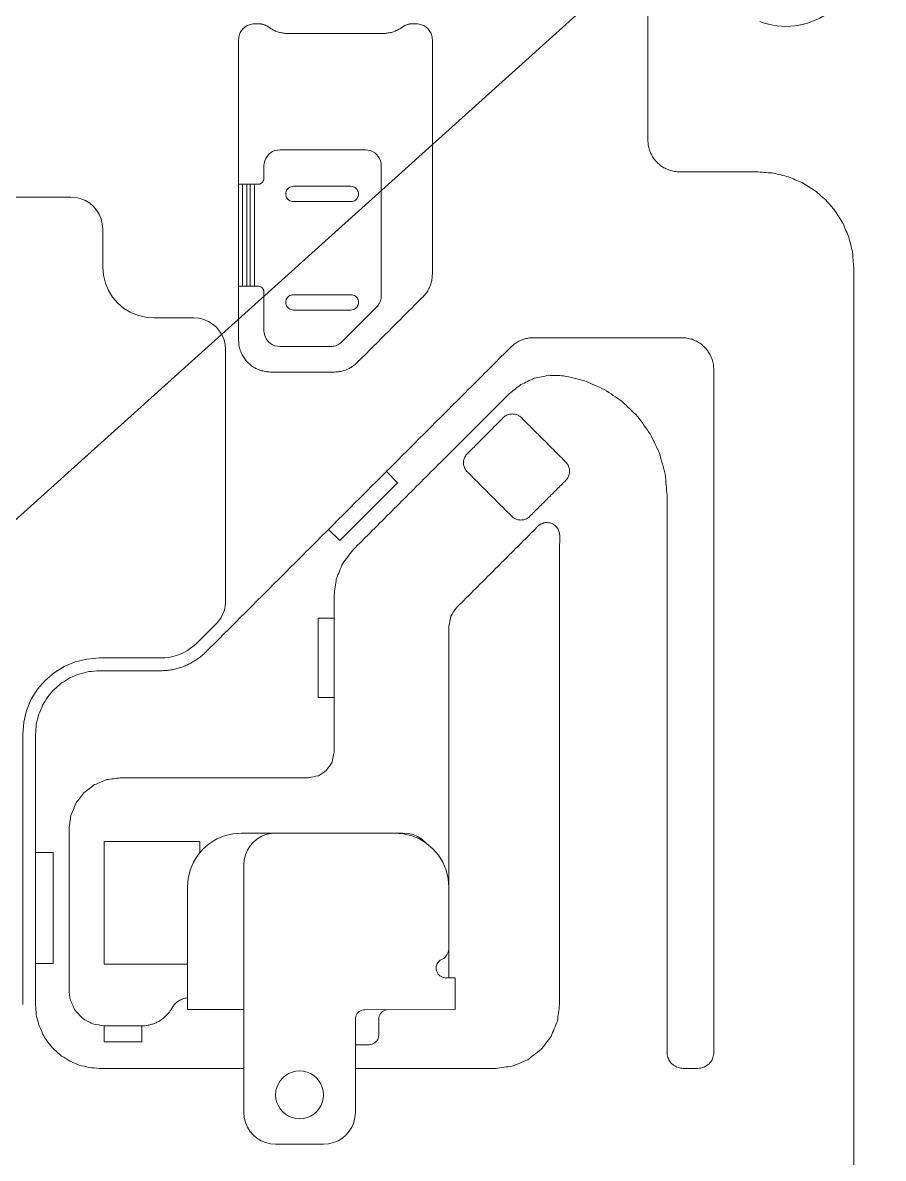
# Model space of a CAD drawing. Header units: millimetres. Extents: x 1863 to 2194, y 977 to 1295.
# Drawn here: x 2166.62 to 2180.12, y 1217.48 to 1235.28 of the extents above; entities that cross this region are included whole.
import ezdxf

# ---------------------------------------------------------------- set-up
doc = ezdxf.new("R2010")
doc.units = ezdxf.units.MM
doc.layers.add('2', color=7, linetype='Continuous', true_color=0xffffff)
doc.layers.add('BMLJ', color=4, linetype='Continuous')

msp = doc.modelspace()

# ---------------------------------------------------------------- linework, layer by layer
at = {"layer": '2', "color": 35, "linetype": 'Continuous', "lineweight": 18}
for p, q in [((2170.452, 1233.188), (2170.477, 1233.217)), ((2170.477, 1233.217), (2170.507, 1233.242)), ((2170.507, 1233.242), (2170.539, 1233.263)), ((2170.539, 1233.263), (2170.575, 1233.278)), ((2170.575, 1233.278), (2170.614, 1233.287)), ((2170.614, 1233.287), (2170.655, 1233.291)), ((2170.655, 1233.291), (2171.994, 1233.291)), ((2171.994, 1233.291), (2172.034, 1233.287)), ((2172.034, 1233.287), (2172.072, 1233.278)), ((2172.072, 1233.278), (2172.108, 1233.263)), ((2172.108, 1233.263), (2172.141, 1233.242)), ((2172.141, 1233.242), (2172.17, 1233.217)), ((2172.17, 1233.217), (2172.195, 1233.188)), ((2170.404, 1233.041), (2170.407, 1233.081)), ((2170.404, 1232.82), (2170.404, 1233.041)), ((2170.407, 1233.081), (2170.417, 1233.12)), ((2170.417, 1233.12), (2170.432, 1233.155)), ((2170.432, 1233.155), (2170.452, 1233.188)), ((2172.195, 1233.188), (2172.215, 1233.155)), ((2172.215, 1233.155), (2172.23, 1233.12)), ((2172.23, 1233.12), (2172.24, 1233.081)), ((2172.24, 1233.081), (2172.243, 1233.041)), ((2172.243, 1233.041), (2172.243, 1231.002)), ((2170.006, 1232.75), (2170.305, 1232.75)), ((2170.066, 1231.155), (2170.066, 1232.75)), ((2170.133, 1232.75), (2170.133, 1231.155)), ((2170.186, 1231.155), (2170.186, 1232.75)), ((2170.253, 1232.75), (2170.253, 1231.155)), ((2170.321, 1232.752), (2170.305, 1232.75)), ((2170.337, 1232.755), (2170.321, 1232.752)), ((2170.351, 1232.762), (2170.337, 1232.755)), ((2170.364, 1232.77), (2170.351, 1232.762)), ((2170.375, 1232.78), (2170.364, 1232.77)), ((2170.385, 1232.791), (2170.375, 1232.78)), ((2170.393, 1232.804), (2170.385, 1232.791)), ((2170.399, 1232.82), (2170.393, 1232.804)), ((2170.769, 1232.67), (2170.759, 1232.654)), ((2170.781, 1232.684), (2170.769, 1232.67)), ((2170.795, 1232.696), (2170.781, 1232.684)), ((2170.811, 1232.705), (2170.795, 1232.696)), ((2170.828, 1232.713), (2170.811, 1232.705)), ((2170.846, 1232.717), (2170.828, 1232.713)), ((2170.866, 1232.719), (2170.846, 1232.717)), ((2171.766, 1232.719), (2170.866, 1232.719)), ((2171.786, 1232.717), (2171.766, 1232.719)), ((2171.804, 1232.713), (2171.786, 1232.717)), ((2171.821, 1232.705), (2171.804, 1232.713)), ((2171.837, 1232.696), (2171.821, 1232.705)), ((2171.851, 1232.684), (2171.837, 1232.696)), ((2171.863, 1232.67), (2171.851, 1232.684)), ((2171.872, 1232.654), (2171.863, 1232.67)), ((2163.137, 1232.55), (2167.376, 1232.55)), ((2167.376, 1232.55), (2167.457, 1232.543)), ((2167.534, 1232.524), (2167.457, 1232.543)), ((2167.606, 1232.494), (2167.534, 1232.524)), ((2167.671, 1232.453), (2167.606, 1232.494)), ((2170.747, 1232.618), (2170.746, 1232.599)), ((2170.746, 1232.599), (2170.747, 1232.579)), ((2170.752, 1232.637), (2170.747, 1232.618)), ((2170.747, 1232.579), (2170.752, 1232.561)), ((2170.759, 1232.654), (2170.752, 1232.637)), ((2170.752, 1232.561), (2170.759, 1232.544)), ((2170.759, 1232.544), (2170.769, 1232.528)), ((2170.769, 1232.528), (2170.781, 1232.514)), ((2170.781, 1232.514), (2170.795, 1232.502)), ((2170.795, 1232.502), (2170.811, 1232.492)), ((2170.811, 1232.492), (2170.828, 1232.485)), ((2170.828, 1232.485), (2170.846, 1232.48)), ((2171.786, 1232.48), (2171.804, 1232.485)), ((2171.804, 1232.485), (2171.821, 1232.492)), ((2171.821, 1232.492), (2171.837, 1232.502)), ((2171.837, 1232.502), (2171.851, 1232.514)), ((2171.851, 1232.514), (2171.863, 1232.528)), ((2171.863, 1232.528), (2171.872, 1232.544)), ((2171.879, 1232.637), (2171.872, 1232.654)), ((2171.872, 1232.544), (2171.879, 1232.561)), ((2171.884, 1232.618), (2171.879, 1232.637)), ((2171.879, 1232.561), (2171.884, 1232.579)), ((2171.885, 1232.599), (2171.884, 1232.618)), ((2171.884, 1232.579), (2171.885, 1232.599)), ((2167.729, 1232.404), (2167.671, 1232.453)), ((2167.729, 1232.404), (2167.779, 1232.345)), ((2167.779, 1232.345), (2167.82, 1232.28)), ((2170.846, 1232.48), (2170.866, 1232.479)), ((2170.866, 1232.479), (2171.766, 1232.479)), ((2171.766, 1232.479), (2171.786, 1232.48)), ((2167.82, 1232.28), (2167.85, 1232.208)), ((2167.869, 1232.131), (2167.85, 1232.208)), ((2167.869, 1232.131), (2167.876, 1232.05)), ((2167.878, 1232.05), (2167.878, 1231.455)), ((2167.876, 1231.455), (2167.886, 1231.325)), ((2167.917, 1231.202), (2167.886, 1231.325)), ((2167.917, 1231.202), (2167.965, 1231.087)), ((2168.03, 1230.983), (2167.965, 1231.087)), ((2170.305, 1231.155), (2170.006, 1231.155)), ((2170.305, 1231.155), (2170.321, 1231.154)), ((2170.321, 1231.154), (2170.337, 1231.15)), ((2170.337, 1231.15), (2170.351, 1231.144)), ((2170.351, 1231.144), (2170.364, 1231.136)), ((2170.364, 1231.136), (2170.375, 1231.126)), ((2170.375, 1231.126), (2170.385, 1231.114)), ((2170.385, 1231.114), (2170.393, 1231.101)), ((2170.393, 1231.101), (2170.4, 1231.085)), ((2170.404, 1230.456), (2170.404, 1231.086)), ((2168.03, 1230.983), (2168.11, 1230.889)), ((2168.11, 1230.889), (2168.203, 1230.81)), ((2170.746, 1230.898), (2170.747, 1230.918)), ((2170.747, 1230.879), (2170.746, 1230.898)), ((2170.747, 1230.918), (2170.752, 1230.937)), ((2170.752, 1230.861), (2170.747, 1230.879)), ((2170.752, 1230.937), (2170.759, 1230.954)), ((2170.759, 1230.954), (2170.769, 1230.97)), ((2170.769, 1230.97), (2170.781, 1230.984)), ((2170.781, 1230.984), (2170.795, 1230.996)), ((2170.795, 1230.996), (2170.811, 1231.006)), ((2170.811, 1231.006), (2170.828, 1231.013)), ((2170.828, 1231.013), (2170.846, 1231.017)), ((2170.846, 1231.017), (2170.866, 1231.019)), ((2170.866, 1231.018), (2171.766, 1231.018)), ((2171.766, 1231.019), (2171.786, 1231.017)), ((2171.786, 1231.017), (2171.804, 1231.013)), ((2171.804, 1231.013), (2171.821, 1231.006)), ((2171.821, 1231.006), (2171.837, 1230.996)), ((2171.837, 1230.996), (2171.851, 1230.984)), ((2171.851, 1230.984), (2171.863, 1230.97)), ((2171.863, 1230.97), (2171.872, 1230.954)), ((2171.872, 1230.954), (2171.879, 1230.937)), ((2171.879, 1230.937), (2171.884, 1230.918)), ((2171.884, 1230.879), (2171.879, 1230.861)), ((2171.884, 1230.918), (2171.885, 1230.898)), ((2171.885, 1230.898), (2171.884, 1230.879)), ((2172.216, 1230.888), (2172.206, 1230.871)), ((2172.224, 1230.906), (2172.216, 1230.888)), ((2172.231, 1230.925), (2172.224, 1230.906)), ((2172.236, 1230.943), (2172.231, 1230.925)), ((2172.24, 1230.963), (2172.236, 1230.943)), ((2172.242, 1230.982), (2172.24, 1230.963)), ((2172.243, 1231.002), (2172.242, 1230.982)), ((2168.308, 1230.745), (2168.203, 1230.81)), ((2168.308, 1230.745), (2168.423, 1230.696)), ((2170.759, 1230.843), (2170.752, 1230.861)), ((2170.769, 1230.828), (2170.759, 1230.843)), ((2170.781, 1230.814), (2170.769, 1230.828)), ((2170.795, 1230.802), (2170.781, 1230.814)), ((2170.811, 1230.792), (2170.795, 1230.802)), ((2170.828, 1230.785), (2170.811, 1230.792)), ((2170.846, 1230.78), (2170.828, 1230.785)), ((2170.866, 1230.778), (2170.846, 1230.78)), ((2171.766, 1230.778), (2170.866, 1230.778)), ((2172.17, 1230.825), (2171.626, 1230.28)), ((2171.786, 1230.78), (2171.766, 1230.778)), ((2171.804, 1230.785), (2171.786, 1230.78)), ((2171.821, 1230.792), (2171.804, 1230.785)), ((2171.837, 1230.802), (2171.821, 1230.792)), ((2171.851, 1230.814), (2171.837, 1230.802)), ((2171.863, 1230.828), (2171.851, 1230.814)), ((2171.872, 1230.843), (2171.863, 1230.828)), ((2171.879, 1230.861), (2171.872, 1230.843)), ((2172.184, 1230.839), (2172.17, 1230.825)), ((2172.196, 1230.855), (2172.184, 1230.839)), ((2172.206, 1230.871), (2172.196, 1230.855)), ((2168.546, 1230.666), (2168.423, 1230.696)), ((2168.546, 1230.666), (2168.676, 1230.655)), ((2169.305, 1230.655), (2168.676, 1230.655)), ((2169.305, 1230.655), (2169.386, 1230.649)), ((2169.386, 1230.649), (2169.462, 1230.63)), ((2169.534, 1230.599), (2169.462, 1230.63)), ((2169.534, 1230.599), (2169.599, 1230.559)), ((2169.657, 1230.509), (2169.599, 1230.559)), ((2169.657, 1230.509), (2169.707, 1230.45)), ((2169.748, 1230.385), (2169.707, 1230.45)), ((2169.748, 1230.385), (2169.778, 1230.313)), ((2170.407, 1230.416), (2170.404, 1230.456)), ((2170.417, 1230.378), (2170.407, 1230.416)), ((2170.432, 1230.342), (2170.417, 1230.378)), ((2169.778, 1230.313), (2169.797, 1230.236)), ((2169.803, 1230.154), (2169.797, 1230.236)), ((2170.452, 1230.309), (2170.432, 1230.342)), ((2170.477, 1230.28), (2170.452, 1230.309)), ((2170.507, 1230.255), (2170.477, 1230.28)), ((2170.539, 1230.235), (2170.507, 1230.255)), ((2170.575, 1230.22), (2170.539, 1230.235)), ((2170.614, 1230.21), (2170.575, 1230.22)), ((2170.655, 1230.207), (2170.614, 1230.21)), ((2171.449, 1230.207), (2170.655, 1230.207)), ((2171.468, 1230.208), (2171.449, 1230.207)), ((2171.488, 1230.21), (2171.468, 1230.208)), ((2171.507, 1230.214), (2171.488, 1230.21)), ((2171.526, 1230.22), (2171.507, 1230.214)), ((2171.545, 1230.226), (2171.526, 1230.22)), ((2171.562, 1230.234), (2171.545, 1230.226)), ((2171.579, 1230.244), (2171.562, 1230.234)), ((2171.596, 1230.255), (2171.579, 1230.244)), ((2171.611, 1230.267), (2171.596, 1230.255)), ((2171.626, 1230.28), (2171.611, 1230.267)), ((2169.803, 1230.154), (2169.803, 1226.218)), ((2172.499, 1228.069), (2172.323, 1228.246)), ((2171.593, 1227.164), (2172.499, 1228.069)), ((2171.416, 1227.34), (2171.593, 1227.164)), ((2169.79, 1226.101), (2169.779, 1226.064)), ((2169.79, 1226.101), (2169.797, 1226.14)), ((2169.802, 1226.179), (2169.797, 1226.14)), ((2169.802, 1226.179), (2169.803, 1226.218)), ((2169.684, 1225.894), (2169.658, 1225.866)), ((2169.709, 1225.925), (2169.684, 1225.894)), ((2169.731, 1225.958), (2169.709, 1225.925)), ((2169.75, 1225.992), (2169.731, 1225.958)), ((2169.766, 1226.027), (2169.75, 1225.992)), ((2169.779, 1226.064), (2169.766, 1226.027)), ((2171.253, 1224.706), (2171.253, 1225.945)), ((2171.253, 1225.945), (2171.504, 1225.945)), ((2169.659, 1225.864), (2169.352, 1225.557)), ((2169.304, 1225.514), (2169.351, 1225.558)), ((2169.032, 1225.362), (2168.972, 1225.345)), ((2169.091, 1225.384), (2169.032, 1225.362)), ((2169.091, 1225.384), (2169.148, 1225.41)), ((2169.202, 1225.441), (2169.148, 1225.41)), ((2169.254, 1225.475), (2169.202, 1225.441)), ((2169.254, 1225.475), (2169.304, 1225.514)), ((2167.27, 1225.189), (2167.112, 1225.092)), ((2167.442, 1225.262), (2167.27, 1225.189)), ((2167.442, 1225.262), (2167.627, 1225.307)), ((2167.627, 1225.307), (2167.822, 1225.323)), ((2168.786, 1225.324), (2167.822, 1225.324)), ((2168.848, 1225.326), (2168.786, 1225.323)), ((2168.848, 1225.326), (2168.91, 1225.333)), ((2168.91, 1225.333), (2168.972, 1225.345)), ((2166.972, 1224.972), (2167.112, 1225.092)), ((2166.754, 1224.675), (2166.852, 1224.832)), ((2166.852, 1224.832), (2166.972, 1224.972)), ((2166.754, 1224.675), (2166.682, 1224.502)), ((2171.504, 1224.706), (2171.253, 1224.706)), ((2166.636, 1224.318), (2166.682, 1224.502)), ((2166.636, 1224.318), (2166.62, 1224.123)), ((2166.62, 1219.889), (2166.62, 1224.123)), ((2169.662, 1222.485), (2169.784, 1222.536)), ((2169.784, 1222.536), (2169.915, 1222.568)), ((2169.915, 1222.568), (2170.053, 1222.579)), ((2170.053, 1222.579), (2170.587, 1222.579)), ((2170.358, 1222.523), (2170.292, 1222.482)), ((2170.429, 1222.553), (2170.358, 1222.523)), ((2170.506, 1222.572), (2170.429, 1222.553)), ((2170.587, 1222.579), (2170.506, 1222.572)), ((2172.453, 1222.579), (2170.587, 1222.579)), ((2172.591, 1222.568), (2172.453, 1222.579)), ((2172.459, 1222.579), (2172.582, 1222.579)), ((2172.582, 1222.579), (2172.664, 1222.572)), ((2172.722, 1222.536), (2172.591, 1222.568)), ((2172.664, 1222.572), (2172.741, 1222.553)), ((2172.844, 1222.485), (2172.722, 1222.536)), ((2172.741, 1222.553), (2172.813, 1222.523)), ((2172.813, 1222.523), (2172.878, 1222.482)), ((2169.452, 1222.331), (2169.551, 1222.415)), ((2169.551, 1222.415), (2169.662, 1222.485)), ((2170.184, 1222.374), (2170.143, 1222.308)), ((2170.234, 1222.432), (2170.184, 1222.374)), ((2170.292, 1222.482), (2170.234, 1222.432)), ((2172.955, 1222.415), (2172.844, 1222.485)), ((2172.878, 1222.482), (2172.936, 1222.432)), ((2172.936, 1222.432), (2172.945, 1222.422)), ((2173.054, 1222.331), (2172.955, 1222.415)), ((2166.821, 1222.274), (2167.097, 1222.274)), ((2167.097, 1222.274), (2167.097, 1220.534)), ((2169.298, 1222.12), (2169.367, 1222.232)), ((2169.367, 1222.232), (2169.452, 1222.331)), ((2170.094, 1222.159), (2170.087, 1222.078)), ((2170.113, 1222.236), (2170.094, 1222.159)), ((2170.143, 1222.308), (2170.113, 1222.236)), ((2173.139, 1222.232), (2173.054, 1222.331)), ((2173.209, 1222.12), (2173.139, 1222.232)), ((2169.214, 1221.867), (2169.247, 1221.998)), ((2169.247, 1221.998), (2169.298, 1222.12)), ((2170.087, 1222.078), (2170.087, 1218.199)), ((2173.26, 1221.998), (2173.209, 1222.12)), ((2173.292, 1221.867), (2173.26, 1221.998)), ((2169.203, 1221.729), (2169.214, 1221.867)), ((2173.303, 1221.729), (2173.292, 1221.867)), ((2169.203, 1219.81), (2169.203, 1221.729)), ((2173.303, 1220.776), (2173.303, 1221.729)), ((2173.292, 1220.709), (2173.298, 1220.73)), ((2173.298, 1220.73), (2173.302, 1220.753)), ((2173.302, 1220.753), (2173.303, 1220.776)), ((2173.134, 1220.55), (2173.15, 1220.568)), ((2173.15, 1220.568), (2173.168, 1220.583)), ((2173.168, 1220.583), (2173.189, 1220.595)), ((2173.189, 1220.595), (2173.209, 1220.606)), ((2173.209, 1220.606), (2173.228, 1220.619)), ((2173.228, 1220.619), (2173.245, 1220.634)), ((2173.245, 1220.634), (2173.26, 1220.651)), ((2173.26, 1220.651), (2173.273, 1220.669)), ((2173.273, 1220.669), (2173.283, 1220.688)), ((2173.283, 1220.688), (2173.292, 1220.709)), ((2167.097, 1220.534), (2166.821, 1220.534)), ((2173.103, 1220.465), (2173.106, 1220.488)), ((2173.104, 1220.442), (2173.103, 1220.465)), ((2173.109, 1220.419), (2173.104, 1220.442)), ((2173.106, 1220.488), (2173.112, 1220.51)), ((2173.118, 1220.396), (2173.109, 1220.419)), ((2173.112, 1220.51), (2173.121, 1220.531)), ((2173.124, 1220.385), (2173.118, 1220.396)), ((2173.121, 1220.531), (2173.134, 1220.55)), ((2173.13, 1220.375), (2173.124, 1220.385)), ((2173.137, 1220.366), (2173.13, 1220.375)), ((2173.144, 1220.357), (2173.137, 1220.366)), ((2173.153, 1220.349), (2173.144, 1220.357)), ((2173.162, 1220.341), (2173.153, 1220.349)), ((2173.172, 1220.334), (2173.162, 1220.341)), ((2173.182, 1220.328), (2173.172, 1220.334)), ((2173.193, 1220.323), (2173.182, 1220.328)), ((2173.204, 1220.318), (2173.193, 1220.323)), ((2173.215, 1220.315), (2173.204, 1220.318)), ((2173.228, 1220.312), (2173.215, 1220.315)), ((2173.241, 1220.31), (2173.228, 1220.312)), ((2173.253, 1220.31), (2173.241, 1220.31)), ((2173.403, 1220.31), (2173.253, 1220.31)), ((2173.304, 1220.31), (2173.304, 1220.31)), ((2173.403, 1219.81), (2173.403, 1220.31)), ((2170.087, 1219.81), (2169.203, 1219.81)), ((2171.838, 1219.658), (2171.84, 1219.683)), ((2171.84, 1219.683), (2171.845, 1219.706)), ((2171.845, 1219.706), (2171.854, 1219.727)), ((2171.854, 1219.727), (2171.867, 1219.747)), ((2171.867, 1219.747), (2171.881, 1219.765)), ((2171.881, 1219.765), (2171.899, 1219.779)), ((2171.899, 1219.779), (2171.919, 1219.792)), ((2171.919, 1219.792), (2171.94, 1219.801)), ((2171.94, 1219.801), (2171.963, 1219.806)), ((2171.963, 1219.806), (2171.988, 1219.808)), ((2171.988, 1219.808), (2173.403, 1219.81)), ((2172.206, 1219.684), (2172.204, 1219.66)), ((2172.211, 1219.707), (2172.206, 1219.684)), ((2172.22, 1219.729), (2172.211, 1219.707)), ((2172.233, 1219.749), (2172.22, 1219.729)), ((2172.248, 1219.766), (2172.233, 1219.749)), ((2172.265, 1219.781), (2172.248, 1219.766)), ((2172.285, 1219.793), (2172.265, 1219.781)), ((2172.306, 1219.802), (2172.285, 1219.793)), ((2172.329, 1219.808), (2172.306, 1219.802)), ((2167.897, 1219.555), (2167.897, 1219.305)), ((2168.488, 1219.305), (2168.488, 1219.555)), ((2171.838, 1218.199), (2171.838, 1219.658)), ((2172.204, 1219.66), (2172.204, 1219.41)), ((2167.897, 1219.305), (2168.488, 1219.305)), ((2172.175, 1219.321), (2172.16, 1219.304)), ((2172.187, 1219.341), (2172.175, 1219.321)), ((2172.196, 1219.362), (2172.187, 1219.341)), ((2172.202, 1219.385), (2172.196, 1219.362)), ((2172.204, 1219.41), (2172.202, 1219.385)), ((2172.053, 1219.26), (2171.838, 1219.26)), ((2172.078, 1219.262), (2172.053, 1219.26)), ((2172.101, 1219.267), (2172.078, 1219.262)), ((2172.123, 1219.276), (2172.101, 1219.267)), ((2172.142, 1219.289), (2172.123, 1219.276)), ((2172.16, 1219.304), (2172.142, 1219.289)), ((2170.697, 1218.739), (2170.741, 1218.776)), ((2170.741, 1218.776), (2170.79, 1218.807)), ((2170.79, 1218.807), (2170.844, 1218.83)), ((2170.844, 1218.83), (2170.902, 1218.844)), ((2170.902, 1218.844), (2170.963, 1218.849)), ((2170.963, 1218.849), (2171.023, 1218.844)), ((2171.023, 1218.844), (2171.081, 1218.83)), ((2171.081, 1218.83), (2171.135, 1218.807)), ((2171.135, 1218.807), (2171.184, 1218.776)), ((2171.184, 1218.776), (2171.227, 1218.739)), ((2170.606, 1218.591), (2170.629, 1218.645)), ((2170.629, 1218.645), (2170.66, 1218.695)), ((2170.66, 1218.695), (2170.697, 1218.739)), ((2171.227, 1218.739), (2171.265, 1218.695)), ((2171.265, 1218.695), (2171.295, 1218.645)), ((2171.295, 1218.645), (2171.318, 1218.591)), ((2170.587, 1218.473), (2170.592, 1218.534)), ((2170.592, 1218.412), (2170.587, 1218.473)), ((2170.592, 1218.534), (2170.606, 1218.591)), ((2171.318, 1218.591), (2171.332, 1218.534)), ((2171.332, 1218.534), (2171.337, 1218.473)), ((2171.337, 1218.473), (2171.332, 1218.412)), ((2170.606, 1218.355), (2170.592, 1218.412)), ((2170.629, 1218.301), (2170.606, 1218.355)), ((2170.66, 1218.252), (2170.629, 1218.301)), ((2170.697, 1218.208), (2170.66, 1218.252)), ((2171.265, 1218.252), (2171.227, 1218.208)), ((2171.295, 1218.301), (2171.265, 1218.252)), ((2171.318, 1218.355), (2171.295, 1218.301)), ((2171.332, 1218.412), (2171.318, 1218.355)), ((2170.087, 1218.199), (2170.094, 1218.118)), ((2170.094, 1218.118), (2170.113, 1218.041)), ((2170.741, 1218.17), (2170.697, 1218.208)), ((2170.79, 1218.14), (2170.741, 1218.17)), ((2170.844, 1218.117), (2170.79, 1218.14)), ((2170.902, 1218.102), (2170.844, 1218.117)), ((2170.963, 1218.097), (2170.902, 1218.102)), ((2171.023, 1218.102), (2170.963, 1218.097)), ((2171.081, 1218.117), (2171.023, 1218.102)), ((2171.135, 1218.14), (2171.081, 1218.117)), ((2171.184, 1218.17), (2171.135, 1218.14)), ((2171.227, 1218.208), (2171.184, 1218.17)), ((2171.812, 1218.041), (2171.831, 1218.118)), ((2171.831, 1218.118), (2171.838, 1218.199)), ((2170.113, 1218.041), (2170.143, 1217.969)), ((2170.143, 1217.969), (2170.184, 1217.903)), ((2170.184, 1217.903), (2170.234, 1217.845)), ((2171.691, 1217.845), (2171.741, 1217.903)), ((2171.741, 1217.903), (2171.782, 1217.969)), ((2171.782, 1217.969), (2171.812, 1218.041)), ((2170.234, 1217.845), (2170.292, 1217.795)), ((2170.292, 1217.795), (2170.358, 1217.754)), ((2170.358, 1217.754), (2170.429, 1217.724)), ((2170.429, 1217.724), (2170.506, 1217.705)), ((2170.506, 1217.705), (2170.587, 1217.699)), ((2171.337, 1217.699), (2171.418, 1217.705)), ((2171.418, 1217.705), (2171.495, 1217.724)), ((2171.495, 1217.724), (2171.567, 1217.754)), ((2171.567, 1217.754), (2171.633, 1217.795)), ((2171.633, 1217.795), (2171.691, 1217.845)), ((2170.587, 1217.699), (2171.337, 1217.699))]:
    msp.add_line(p, q, dxfattribs=at)
msp.add_arc((2178.59, 1236.377), 1.15, 249.1582, 0, dxfattribs=at)
for points, degree in [([(2176.423, 1233.445), (2176.423, 1236.427)], 1), ([(2170.053, 1235.164), (2170.047, 1235.153), (2170.04, 1235.142), (2170.033, 1235.131)], 3), ([(2170.078, 1235.193), (2170.07, 1235.183), (2170.062, 1235.173), (2170.053, 1235.164)], 3), ([(2170.107, 1235.218), (2170.097, 1235.21), (2170.088, 1235.201), (2170.078, 1235.193)], 3), ([(2170.14, 1235.238), (2170.129, 1235.231), (2170.118, 1235.225), (2170.107, 1235.218)], 3), ([(2170.175, 1235.253), (2170.163, 1235.248), (2170.151, 1235.243), (2170.14, 1235.238)], 3), ([(2170.214, 1235.263), (2170.201, 1235.26), (2170.188, 1235.256), (2170.175, 1235.253)], 3), ([(2170.254, 1235.266), (2170.24, 1235.265), (2170.227, 1235.264), (2170.214, 1235.263)], 3), ([(2170.326, 1235.266), (2170.254, 1235.266)], 1), ([(2170.342, 1235.265), (2170.337, 1235.266), (2170.332, 1235.266), (2170.326, 1235.266)], 3), ([(2170.358, 1235.264), (2170.353, 1235.264), (2170.348, 1235.265), (2170.342, 1235.265)], 3), ([(2170.374, 1235.261), (2170.369, 1235.262), (2170.364, 1235.263), (2170.358, 1235.264)], 3), ([(2170.39, 1235.258), (2170.384, 1235.259), (2170.379, 1235.26), (2170.374, 1235.261)], 3), ([(2170.405, 1235.253), (2170.4, 1235.255), (2170.395, 1235.256), (2170.39, 1235.258)], 3), ([(2170.42, 1235.248), (2170.415, 1235.249), (2170.41, 1235.251), (2170.405, 1235.253)], 3), ([(2170.435, 1235.241), (2170.43, 1235.243), (2170.425, 1235.245), (2170.42, 1235.248)], 3), ([(2170.449, 1235.234), (2170.444, 1235.236), (2170.439, 1235.239), (2170.435, 1235.241)], 3), ([(2170.462, 1235.225), (2170.458, 1235.228), (2170.453, 1235.231), (2170.449, 1235.234)], 3), ([(2170.475, 1235.216), (2170.471, 1235.219), (2170.467, 1235.222), (2170.462, 1235.225)], 3), ([(2170.502, 1235.197), (2170.493, 1235.204), (2170.484, 1235.21), (2170.475, 1235.216)], 3), ([(2170.53, 1235.181), (2170.52, 1235.186), (2170.511, 1235.192), (2170.502, 1235.197)], 3), ([(2170.558, 1235.166), (2170.549, 1235.171), (2170.539, 1235.176), (2170.53, 1235.181)], 3), ([(2170.587, 1235.153), (2170.578, 1235.157), (2170.568, 1235.162), (2170.558, 1235.166)], 3), ([(2170.617, 1235.142), (2170.607, 1235.146), (2170.597, 1235.149), (2170.587, 1235.153)], 3), ([(2172.462, 1235.153), (2172.452, 1235.149), (2172.442, 1235.146), (2172.432, 1235.142)], 3), ([(2172.491, 1235.166), (2172.482, 1235.162), (2172.472, 1235.157), (2172.462, 1235.153)], 3), ([(2172.52, 1235.181), (2172.51, 1235.176), (2172.501, 1235.171), (2172.491, 1235.166)], 3), ([(2172.548, 1235.197), (2172.538, 1235.192), (2172.529, 1235.186), (2172.52, 1235.181)], 3), ([(2172.574, 1235.216), (2172.566, 1235.21), (2172.557, 1235.204), (2172.548, 1235.197)], 3), ([(2172.588, 1235.225), (2172.583, 1235.222), (2172.579, 1235.219), (2172.574, 1235.216)], 3), ([(2172.601, 1235.234), (2172.597, 1235.231), (2172.592, 1235.228), (2172.588, 1235.225)], 3), ([(2172.615, 1235.241), (2172.611, 1235.239), (2172.606, 1235.236), (2172.601, 1235.234)], 3), ([(2172.63, 1235.248), (2172.625, 1235.245), (2172.62, 1235.243), (2172.615, 1235.241)], 3), ([(2172.645, 1235.253), (2172.64, 1235.251), (2172.635, 1235.249), (2172.63, 1235.248)], 3), ([(2172.66, 1235.258), (2172.655, 1235.256), (2172.65, 1235.255), (2172.645, 1235.253)], 3), ([(2172.676, 1235.261), (2172.671, 1235.26), (2172.665, 1235.259), (2172.66, 1235.258)], 3), ([(2172.692, 1235.264), (2172.686, 1235.263), (2172.681, 1235.262), (2172.676, 1235.261)], 3), ([(2172.708, 1235.265), (2172.702, 1235.265), (2172.697, 1235.264), (2172.692, 1235.264)], 3), ([(2172.724, 1235.266), (2172.718, 1235.266), (2172.713, 1235.266), (2172.708, 1235.265)], 3), ([(2172.795, 1235.266), (2172.724, 1235.266)], 1), ([(2172.835, 1235.263), (2172.822, 1235.264), (2172.808, 1235.265), (2172.795, 1235.266)], 3), ([(2172.874, 1235.253), (2172.861, 1235.256), (2172.848, 1235.26), (2172.835, 1235.263)], 3), ([(2172.91, 1235.238), (2172.898, 1235.243), (2172.886, 1235.248), (2172.874, 1235.253)], 3), ([(2172.943, 1235.218), (2172.932, 1235.225), (2172.921, 1235.231), (2172.91, 1235.238)], 3), ([(2172.972, 1235.193), (2172.962, 1235.201), (2172.952, 1235.21), (2172.943, 1235.218)], 3), ([(2172.996, 1235.164), (2172.988, 1235.173), (2172.98, 1235.183), (2172.972, 1235.193)], 3), ([(2173.017, 1235.131), (2173.01, 1235.142), (2173.003, 1235.153), (2172.996, 1235.164)], 3), ([(2170.009, 1235.057), (2170.008, 1235.043), (2170.007, 1235.03), (2170.006, 1235.016)], 3), ([(2170.006, 1235.016), (2170.006, 1230.307)], 1), ([(2170.018, 1235.095), (2170.015, 1235.082), (2170.012, 1235.07), (2170.009, 1235.057)], 3), ([(2170.033, 1235.131), (2170.028, 1235.119), (2170.023, 1235.107), (2170.018, 1235.095)], 3), ([(2170.648, 1235.133), (2170.638, 1235.136), (2170.628, 1235.139), (2170.617, 1235.142)], 3), ([(2170.679, 1235.125), (2170.669, 1235.128), (2170.659, 1235.13), (2170.648, 1235.133)], 3), ([(2170.711, 1235.12), (2170.7, 1235.122), (2170.69, 1235.124), (2170.679, 1235.125)], 3), ([(2170.743, 1235.117), (2170.732, 1235.118), (2170.722, 1235.119), (2170.711, 1235.12)], 3), ([(2170.775, 1235.116), (2170.764, 1235.116), (2170.754, 1235.117), (2170.743, 1235.117)], 3), ([(2172.273, 1235.116), (2170.775, 1235.116)], 1), ([(2172.306, 1235.117), (2172.295, 1235.117), (2172.284, 1235.116), (2172.273, 1235.116)], 3), ([(2172.338, 1235.12), (2172.327, 1235.119), (2172.317, 1235.118), (2172.306, 1235.117)], 3), ([(2172.37, 1235.125), (2172.359, 1235.124), (2172.349, 1235.122), (2172.338, 1235.12)], 3), ([(2172.401, 1235.133), (2172.391, 1235.13), (2172.38, 1235.128), (2172.37, 1235.125)], 3), ([(2172.432, 1235.142), (2172.422, 1235.139), (2172.412, 1235.136), (2172.401, 1235.133)], 3), ([(2173.032, 1235.095), (2173.027, 1235.107), (2173.022, 1235.119), (2173.017, 1235.131)], 3), ([(2173.041, 1235.057), (2173.038, 1235.07), (2173.035, 1235.082), (2173.032, 1235.095)], 3), ([(2173.044, 1235.016), (2173.043, 1235.03), (2173.042, 1235.043), (2173.041, 1235.057)], 3), ([(2173.044, 1231.341), (2173.044, 1235.016)], 1), ([(2176.429, 1233.364), (2176.427, 1233.391), (2176.425, 1233.418), (2176.423, 1233.445)], 3), ([(2176.448, 1233.287), (2176.442, 1233.313), (2176.436, 1233.338), (2176.429, 1233.364)], 3), ([(2176.479, 1233.215), (2176.468, 1233.239), (2176.458, 1233.263), (2176.448, 1233.287)], 3), ([(2176.519, 1233.15), (2176.506, 1233.172), (2176.492, 1233.193), (2176.479, 1233.215)], 3), ([(2176.569, 1233.091), (2176.553, 1233.111), (2176.536, 1233.13), (2176.519, 1233.15)], 3), ([(2176.628, 1233.041), (2176.608, 1233.058), (2176.589, 1233.075), (2176.569, 1233.091)], 3), ([(2176.693, 1233.001), (2176.671, 1233.014), (2176.649, 1233.028), (2176.628, 1233.041)], 3), ([(2176.765, 1232.97), (2176.741, 1232.98), (2176.717, 1232.99), (2176.693, 1233.001)], 3), ([(2176.842, 1232.951), (2176.816, 1232.958), (2176.791, 1232.964), (2176.765, 1232.97)], 3), ([(2176.923, 1232.945), (2176.896, 1232.947), (2176.869, 1232.949), (2176.842, 1232.951)], 3), ([(2178.153, 1232.945), (2176.923, 1232.945)], 1), ([(2178.396, 1232.925), (2178.315, 1232.932), (2178.234, 1232.938), (2178.153, 1232.945)], 3), ([(2178.627, 1232.868), (2178.55, 1232.887), (2178.473, 1232.906), (2178.396, 1232.925)], 3), ([(2178.842, 1232.777), (2178.77, 1232.808), (2178.699, 1232.838), (2178.627, 1232.868)], 3), ([(2179.039, 1232.655), (2178.973, 1232.696), (2178.908, 1232.737), (2178.842, 1232.777)], 3), ([(2179.214, 1232.505), (2179.155, 1232.555), (2179.097, 1232.605), (2179.039, 1232.655)], 3), ([(2179.363, 1232.331), (2179.313, 1232.389), (2179.264, 1232.447), (2179.214, 1232.505)], 3), ([(2179.485, 1232.134), (2179.445, 1232.2), (2179.404, 1232.265), (2179.363, 1232.331)], 3), ([(2179.576, 1231.919), (2179.546, 1231.991), (2179.516, 1232.063), (2179.485, 1232.134)], 3), ([(2179.633, 1231.688), (2179.614, 1231.765), (2179.595, 1231.842), (2179.576, 1231.919)], 3), ([(2179.653, 1231.445), (2179.646, 1231.526), (2179.64, 1231.607), (2179.633, 1231.688)], 3), ([(2179.653, 1215.052), (2179.653, 1231.445)], 1), ([(2173.031, 1231.224), (2173.033, 1231.237), (2173.036, 1231.249), (2173.038, 1231.262)], 3), ([(2173.038, 1231.262), (2173.04, 1231.275), (2173.041, 1231.288), (2173.043, 1231.301)], 3), ([(2173.043, 1231.301), (2173.043, 1231.314), (2173.044, 1231.328), (2173.044, 1231.341)], 3), ([(2172.95, 1231.047), (2172.957, 1231.058), (2172.964, 1231.069), (2172.972, 1231.08)], 3), ([(2172.972, 1231.08), (2172.978, 1231.091), (2172.984, 1231.103), (2172.991, 1231.114)], 3), ([(2172.991, 1231.114), (2172.996, 1231.126), (2173.001, 1231.138), (2173.007, 1231.15)], 3), ([(2173.007, 1231.15), (2173.011, 1231.162), (2173.016, 1231.174), (2173.02, 1231.186)], 3), ([(2173.02, 1231.186), (2173.024, 1231.199), (2173.027, 1231.211), (2173.031, 1231.224)], 3), ([(2171.865, 1229.954), (2172.898, 1230.988)], 1), ([(2172.898, 1230.988), (2172.907, 1230.997), (2172.916, 1231.007), (2172.925, 1231.017)], 3), ([(2172.925, 1231.017), (2172.933, 1231.027), (2172.942, 1231.037), (2172.95, 1231.047)], 3), ([(2174.628, 1230.345), (2174.615, 1230.345), (2174.601, 1230.344), (2174.588, 1230.344)], 3), ([(2176.958, 1230.345), (2174.628, 1230.345)], 1), ([(2177.039, 1230.339), (2177.012, 1230.341), (2176.985, 1230.343), (2176.958, 1230.345)], 3), ([(2174.275, 1230.198), (2169.493, 1225.417)], 1), ([(2170.006, 1230.307), (2170.008, 1230.28), (2170.01, 1230.253), (2170.012, 1230.226)], 3), ([(2170.012, 1230.226), (2170.018, 1230.2), (2170.025, 1230.175), (2170.031, 1230.149)], 3), ([(2174.304, 1230.225), (2174.295, 1230.216), (2174.285, 1230.207), (2174.275, 1230.198)], 3), ([(2174.335, 1230.25), (2174.325, 1230.242), (2174.315, 1230.233), (2174.304, 1230.225)], 3), ([(2174.368, 1230.272), (2174.357, 1230.264), (2174.346, 1230.257), (2174.335, 1230.25)], 3), ([(2174.402, 1230.291), (2174.39, 1230.284), (2174.379, 1230.278), (2174.368, 1230.272)], 3), ([(2174.437, 1230.307), (2174.425, 1230.302), (2174.413, 1230.296), (2174.402, 1230.291)], 3), ([(2174.473, 1230.321), (2174.461, 1230.316), (2174.449, 1230.312), (2174.437, 1230.307)], 3), ([(2174.511, 1230.331), (2174.498, 1230.328), (2174.486, 1230.324), (2174.473, 1230.321)], 3), ([(2174.549, 1230.339), (2174.536, 1230.336), (2174.524, 1230.334), (2174.511, 1230.331)], 3), ([(2174.588, 1230.344), (2174.575, 1230.342), (2174.562, 1230.341), (2174.549, 1230.339)], 3), ([(2177.116, 1230.32), (2177.09, 1230.326), (2177.065, 1230.332), (2177.039, 1230.339)], 3), ([(2177.188, 1230.289), (2177.164, 1230.299), (2177.14, 1230.31), (2177.116, 1230.32)], 3), ([(2177.253, 1230.249), (2177.231, 1230.262), (2177.209, 1230.276), (2177.188, 1230.289)], 3), ([(2177.311, 1230.199), (2177.292, 1230.215), (2177.273, 1230.232), (2177.253, 1230.249)], 3), ([(2177.362, 1230.14), (2177.345, 1230.16), (2177.328, 1230.179), (2177.311, 1230.199)], 3), ([(2170.031, 1230.149), (2170.041, 1230.125), (2170.051, 1230.101), (2170.061, 1230.077)], 3), ([(2170.061, 1230.077), (2170.075, 1230.056), (2170.088, 1230.034), (2170.102, 1230.012)], 3), ([(2170.102, 1230.012), (2170.118, 1229.992), (2170.135, 1229.973), (2170.152, 1229.954)], 3), ([(2177.402, 1230.075), (2177.389, 1230.097), (2177.375, 1230.118), (2177.362, 1230.14)], 3), ([(2177.433, 1230.003), (2177.422, 1230.027), (2177.412, 1230.051), (2177.402, 1230.075)], 3), ([(2177.452, 1229.926), (2177.445, 1229.952), (2177.439, 1229.977), (2177.433, 1230.003)], 3), ([(2170.152, 1229.954), (2170.171, 1229.937), (2170.19, 1229.92), (2170.21, 1229.904)], 3), ([(2170.21, 1229.904), (2170.231, 1229.89), (2170.253, 1229.877), (2170.275, 1229.863)], 3), ([(2170.275, 1229.863), (2170.299, 1229.853), (2170.323, 1229.843), (2170.347, 1229.833)], 3), ([(2170.347, 1229.833), (2170.372, 1229.826), (2170.398, 1229.82), (2170.423, 1229.814)], 3), ([(2170.423, 1229.814), (2170.45, 1229.812), (2170.477, 1229.809), (2170.504, 1229.807)], 3), ([(2171.551, 1229.809), (2171.564, 1229.81), (2171.577, 1229.812), (2171.59, 1229.813)], 3), ([(2171.59, 1229.813), (2171.603, 1229.816), (2171.616, 1229.819), (2171.628, 1229.821)], 3), ([(2171.628, 1229.821), (2171.641, 1229.825), (2171.654, 1229.828), (2171.666, 1229.832)], 3), ([(2171.666, 1229.832), (2171.678, 1229.836), (2171.691, 1229.841), (2171.703, 1229.845)], 3), ([(2171.703, 1229.845), (2171.715, 1229.851), (2171.726, 1229.856), (2171.738, 1229.861)], 3), ([(2171.738, 1229.861), (2171.75, 1229.868), (2171.761, 1229.874), (2171.772, 1229.88)], 3), ([(2171.772, 1229.88), (2171.783, 1229.888), (2171.794, 1229.895), (2171.805, 1229.902)], 3), ([(2171.805, 1229.902), (2171.815, 1229.91), (2171.826, 1229.918), (2171.836, 1229.927)], 3), ([(2171.836, 1229.927), (2171.846, 1229.936), (2171.855, 1229.945), (2171.865, 1229.954)], 3), ([(2177.458, 1229.845), (2177.456, 1229.872), (2177.454, 1229.899), (2177.452, 1229.926)], 3), ([(2177.458, 1219.139), (2177.458, 1229.845)], 1), ([(2170.504, 1229.807), (2171.511, 1229.807)], 1), ([(2171.511, 1229.807), (2171.524, 1229.808), (2171.537, 1229.808), (2171.551, 1229.809)], 3), ([(2174.432, 1229.61), (2174.502, 1229.643), (2174.573, 1229.676), (2174.643, 1229.709)], 3), ([(2174.643, 1229.709), (2174.719, 1229.725), (2174.795, 1229.74), (2174.87, 1229.756)], 3), ([(2174.87, 1229.756), (2174.948, 1229.753), (2175.025, 1229.751), (2175.103, 1229.749)], 3), ([(2175.103, 1229.749), (2175.212, 1229.722), (2175.322, 1229.696), (2175.432, 1229.67)], 3), ([(2175.432, 1229.67), (2175.535, 1229.625), (2175.638, 1229.579), (2175.741, 1229.534)], 3), ([(2171.796, 1227.013), (2174.25, 1229.467)], 1), ([(2174.25, 1229.467), (2174.31, 1229.515), (2174.371, 1229.563), (2174.432, 1229.61)], 3), ([(2175.741, 1229.534), (2175.834, 1229.471), (2175.928, 1229.408), (2176.021, 1229.345)], 3), ([(2176.021, 1229.345), (2176.102, 1229.267), (2176.183, 1229.189), (2176.263, 1229.111)], 3), ([(2174.182, 1229.113), (2174.173, 1229.106), (2174.165, 1229.099), (2174.157, 1229.092)], 3), ([(2174.209, 1229.129), (2174.2, 1229.123), (2174.191, 1229.118), (2174.182, 1229.113)], 3), ([(2174.238, 1229.14), (2174.228, 1229.137), (2174.219, 1229.133), (2174.209, 1229.129)], 3), ([(2174.268, 1229.147), (2174.258, 1229.145), (2174.248, 1229.143), (2174.238, 1229.14)], 3), ([(2174.299, 1229.15), (2174.289, 1229.149), (2174.278, 1229.148), (2174.268, 1229.147)], 3), ([(2174.329, 1229.147), (2174.319, 1229.148), (2174.309, 1229.149), (2174.299, 1229.15)], 3), ([(2174.359, 1229.14), (2174.349, 1229.143), (2174.339, 1229.145), (2174.329, 1229.147)], 3), ([(2174.388, 1229.129), (2174.379, 1229.133), (2174.369, 1229.137), (2174.359, 1229.14)], 3), ([(2174.415, 1229.113), (2174.406, 1229.118), (2174.397, 1229.123), (2174.388, 1229.129)], 3), ([(2174.44, 1229.092), (2174.432, 1229.099), (2174.423, 1229.106), (2174.415, 1229.113)], 3), ([(2176.263, 1229.111), (2176.329, 1229.019), (2176.395, 1228.928), (2176.461, 1228.836)], 3), ([(2174.157, 1229.092), (2173.592, 1228.525)], 1), ([(2175.138, 1228.394), (2174.44, 1229.092)], 1), ([(2176.461, 1228.836), (2176.51, 1228.735), (2176.558, 1228.633), (2176.607, 1228.532)], 3), ([(2173.535, 1228.415), (2173.534, 1228.405), (2173.533, 1228.395), (2173.533, 1228.384)], 3), ([(2173.542, 1228.445), (2173.54, 1228.435), (2173.537, 1228.425), (2173.535, 1228.415)], 3), ([(2173.554, 1228.474), (2173.55, 1228.464), (2173.546, 1228.455), (2173.542, 1228.445)], 3), ([(2173.571, 1228.501), (2173.565, 1228.492), (2173.559, 1228.483), (2173.554, 1228.474)], 3), ([(2173.592, 1228.525), (2173.585, 1228.517), (2173.578, 1228.509), (2173.571, 1228.501)], 3), ([(2175.159, 1228.369), (2175.152, 1228.377), (2175.145, 1228.385), (2175.138, 1228.394)], 3), ([(2176.607, 1228.532), (2176.636, 1228.423), (2176.666, 1228.314), (2176.696, 1228.206)], 3), ([(2173.533, 1228.384), (2173.533, 1228.374), (2173.534, 1228.364), (2173.535, 1228.354)], 3), ([(2173.535, 1228.354), (2173.537, 1228.344), (2173.54, 1228.334), (2173.542, 1228.324)], 3), ([(2173.542, 1228.324), (2173.546, 1228.314), (2173.55, 1228.304), (2173.554, 1228.295)], 3), ([(2173.554, 1228.295), (2173.559, 1228.285), (2173.565, 1228.276), (2173.571, 1228.267)], 3), ([(2173.571, 1228.267), (2173.578, 1228.259), (2173.585, 1228.251), (2173.592, 1228.242)], 3), ([(2173.592, 1228.242), (2174.29, 1227.545)], 1), ([(2175.176, 1228.341), (2175.17, 1228.351), (2175.165, 1228.36), (2175.159, 1228.369)], 3), ([(2175.187, 1228.312), (2175.183, 1228.322), (2175.179, 1228.332), (2175.176, 1228.341)], 3), ([(2175.194, 1228.282), (2175.192, 1228.292), (2175.19, 1228.302), (2175.187, 1228.312)], 3), ([(2175.187, 1228.191), (2175.19, 1228.201), (2175.192, 1228.211), (2175.194, 1228.221)], 3), ([(2175.197, 1228.252), (2175.196, 1228.262), (2175.195, 1228.272), (2175.194, 1228.282)], 3), ([(2175.194, 1228.221), (2175.195, 1228.231), (2175.196, 1228.241), (2175.197, 1228.252)], 3), ([(2174.573, 1227.545), (2175.138, 1228.109)], 1), ([(2175.138, 1228.109), (2175.145, 1228.118), (2175.152, 1228.126), (2175.159, 1228.134)], 3), ([(2175.159, 1228.134), (2175.165, 1228.143), (2175.17, 1228.153), (2175.176, 1228.162)], 3), ([(2175.176, 1228.162), (2175.179, 1228.171), (2175.183, 1228.181), (2175.187, 1228.191)], 3), ([(2176.696, 1228.206), (2176.706, 1228.093), (2176.716, 1227.981), (2176.725, 1227.869)], 3), ([(2176.725, 1227.869), (2176.725, 1219.139)], 1), ([(2174.29, 1227.545), (2174.298, 1227.537), (2174.306, 1227.53), (2174.315, 1227.523)], 3), ([(2174.315, 1227.523), (2174.324, 1227.518), (2174.333, 1227.512), (2174.342, 1227.507)], 3), ([(2174.342, 1227.507), (2174.351, 1227.503), (2174.361, 1227.499), (2174.371, 1227.495)], 3), ([(2174.371, 1227.495), (2174.381, 1227.493), (2174.391, 1227.49), (2174.401, 1227.488)], 3), ([(2174.462, 1227.488), (2174.472, 1227.49), (2174.482, 1227.493), (2174.492, 1227.495)], 3), ([(2174.492, 1227.495), (2174.501, 1227.499), (2174.511, 1227.503), (2174.521, 1227.507)], 3), ([(2174.521, 1227.507), (2174.53, 1227.512), (2174.539, 1227.518), (2174.548, 1227.523)], 3), ([(2174.548, 1227.523), (2174.556, 1227.53), (2174.564, 1227.537), (2174.573, 1227.545)], 3), ([(2174.7, 1227.388), (2173.421, 1226.11)], 1), ([(2174.401, 1227.488), (2174.411, 1227.487), (2174.421, 1227.487), (2174.431, 1227.486)], 3), ([(2174.431, 1227.486), (2174.441, 1227.487), (2174.452, 1227.487), (2174.462, 1227.488)], 3), ([(2174.711, 1227.399), (2174.707, 1227.395), (2174.703, 1227.392), (2174.7, 1227.388)], 3), ([(2174.723, 1227.409), (2174.719, 1227.405), (2174.715, 1227.402), (2174.711, 1227.399)], 3), ([(2174.736, 1227.417), (2174.732, 1227.414), (2174.728, 1227.411), (2174.723, 1227.409)], 3), ([(2174.75, 1227.425), (2174.745, 1227.422), (2174.741, 1227.42), (2174.736, 1227.417)], 3), ([(2174.764, 1227.431), (2174.759, 1227.429), (2174.754, 1227.427), (2174.75, 1227.425)], 3), ([(2174.778, 1227.437), (2174.774, 1227.435), (2174.769, 1227.433), (2174.764, 1227.431)], 3), ([(2174.793, 1227.441), (2174.788, 1227.44), (2174.783, 1227.438), (2174.778, 1227.437)], 3), ([(2174.809, 1227.444), (2174.804, 1227.443), (2174.798, 1227.442), (2174.793, 1227.441)], 3), ([(2174.824, 1227.446), (2174.819, 1227.446), (2174.814, 1227.445), (2174.809, 1227.444)], 3), ([(2174.84, 1227.447), (2174.835, 1227.447), (2174.829, 1227.446), (2174.824, 1227.446)], 3), ([(2174.873, 1227.444), (2174.862, 1227.445), (2174.851, 1227.446), (2174.84, 1227.447)], 3), ([(2174.904, 1227.437), (2174.893, 1227.439), (2174.883, 1227.442), (2174.873, 1227.444)], 3), ([(2174.933, 1227.425), (2174.923, 1227.429), (2174.913, 1227.433), (2174.904, 1227.437)], 3), ([(2174.959, 1227.408), (2174.95, 1227.414), (2174.941, 1227.419), (2174.933, 1227.425)], 3), ([(2174.982, 1227.388), (2174.974, 1227.395), (2174.967, 1227.402), (2174.959, 1227.408)], 3), ([(2175.002, 1227.365), (2174.995, 1227.373), (2174.989, 1227.38), (2174.982, 1227.388)], 3), ([(2175.018, 1227.339), (2175.013, 1227.348), (2175.008, 1227.356), (2175.002, 1227.365)], 3), ([(2175.03, 1227.31), (2175.026, 1227.32), (2175.022, 1227.329), (2175.018, 1227.339)], 3), ([(2175.038, 1227.279), (2175.035, 1227.29), (2175.033, 1227.3), (2175.03, 1227.31)], 3), ([(2175.041, 1227.247), (2175.04, 1227.258), (2175.039, 1227.269), (2175.038, 1227.279)], 3), ([(2175.038, 1225.619), (2175.041, 1227.247)], 1), ([(2171.638, 1226.806), (2171.69, 1226.875), (2171.743, 1226.944), (2171.796, 1227.013)], 3), ([(2171.538, 1226.565), (2171.571, 1226.645), (2171.604, 1226.726), (2171.638, 1226.806)], 3), ([(2171.504, 1226.306), (2171.515, 1226.392), (2171.526, 1226.479), (2171.538, 1226.565)], 3), ([(2171.504, 1223.845), (2171.504, 1226.306)], 1), ([(2173.421, 1226.11), (2173.392, 1226.066), (2173.363, 1226.023), (2173.334, 1225.98)], 3), ([(2173.334, 1225.98), (2173.324, 1225.929), (2173.314, 1225.878), (2173.304, 1225.826)], 3), ([(2173.304, 1225.826), (2173.304, 1220.31)], 1), ([(2175.038, 1219.889), (2175.038, 1225.619)], 1), ([(2169.435, 1225.363), (2169.414, 1225.347), (2169.393, 1225.33), (2169.373, 1225.314)], 3), ([(2169.493, 1225.417), (2169.474, 1225.399), (2169.454, 1225.381), (2169.435, 1225.363)], 3), ([(2169.168, 1225.2), (2169.144, 1225.191), (2169.119, 1225.182), (2169.095, 1225.173)], 3), ([(2169.239, 1225.232), (2169.216, 1225.222), (2169.192, 1225.211), (2169.168, 1225.2)], 3), ([(2169.308, 1225.271), (2169.285, 1225.258), (2169.262, 1225.245), (2169.239, 1225.232)], 3), ([(2169.373, 1225.314), (2169.351, 1225.3), (2169.329, 1225.285), (2169.308, 1225.271)], 3), ([(2167.361, 1225.012), (2167.318, 1224.985), (2167.274, 1224.958), (2167.23, 1224.931)], 3), ([(2167.505, 1225.072), (2167.457, 1225.052), (2167.409, 1225.032), (2167.361, 1225.012)], 3), ([(2167.659, 1225.11), (2167.608, 1225.098), (2167.556, 1225.085), (2167.505, 1225.072)], 3), ([(2167.821, 1225.123), (2167.767, 1225.119), (2167.713, 1225.115), (2167.659, 1225.11)], 3), ([(2168.786, 1225.123), (2167.821, 1225.123)], 1), ([(2168.865, 1225.127), (2168.838, 1225.126), (2168.812, 1225.124), (2168.786, 1225.123)], 3), ([(2168.943, 1225.136), (2168.917, 1225.133), (2168.891, 1225.13), (2168.865, 1225.127)], 3), ([(2169.02, 1225.151), (2168.994, 1225.146), (2168.968, 1225.141), (2168.943, 1225.136)], 3), ([(2169.095, 1225.173), (2169.07, 1225.166), (2169.045, 1225.158), (2169.02, 1225.151)], 3), ([(2167.114, 1224.831), (2167.081, 1224.792), (2167.047, 1224.753), (2167.014, 1224.714)], 3), ([(2167.23, 1224.931), (2167.192, 1224.897), (2167.153, 1224.864), (2167.114, 1224.831)], 3), ([(2167.014, 1224.714), (2166.987, 1224.67), (2166.96, 1224.627), (2166.933, 1224.583)], 3), ([(2166.933, 1224.583), (2166.913, 1224.535), (2166.892, 1224.487), (2166.872, 1224.44)], 3), ([(2166.872, 1224.44), (2166.86, 1224.388), (2166.847, 1224.337), (2166.834, 1224.286)], 3), ([(2166.834, 1224.286), (2166.83, 1224.232), (2166.826, 1224.178), (2166.821, 1224.124)], 3), ([(2166.821, 1224.124), (2166.821, 1219.889)], 1), ([(2171.472, 1223.691), (2171.483, 1223.742), (2171.493, 1223.794), (2171.504, 1223.845)], 3), ([(2171.386, 1223.562), (2171.415, 1223.605), (2171.444, 1223.648), (2171.472, 1223.691)], 3), ([(2167.747, 1223.337), (2167.812, 1223.364), (2167.876, 1223.39), (2167.941, 1223.417)], 3), ([(2167.941, 1223.417), (2168.009, 1223.426), (2168.078, 1223.435), (2168.147, 1223.444)], 3), ([(2168.147, 1223.444), (2171.103, 1223.444)], 1), ([(2171.103, 1223.444), (2171.154, 1223.455), (2171.206, 1223.465), (2171.257, 1223.476)], 3), ([(2171.257, 1223.476), (2171.3, 1223.504), (2171.343, 1223.533), (2171.386, 1223.562)], 3), ([(2167.581, 1223.211), (2167.637, 1223.253), (2167.692, 1223.295), (2167.747, 1223.337)], 3), ([(2167.375, 1222.852), (2167.402, 1222.916), (2167.428, 1222.98), (2167.455, 1223.045)], 3), ([(2167.455, 1223.045), (2167.497, 1223.1), (2167.539, 1223.155), (2167.581, 1223.211)], 3), ([(2167.347, 1222.644), (2167.356, 1222.714), (2167.366, 1222.783), (2167.375, 1222.852)], 3), ([(2167.347, 1220.104), (2167.347, 1222.644)], 1), ([(2167.897, 1222.444), (2169.397, 1222.444)], 1), ([(2167.897, 1220.523), (2167.897, 1222.444)], 1), ([(2169.397, 1222.444), (2169.397, 1222.267)], 1), ([(2169.203, 1220.523), (2167.897, 1220.523)], 1), ([(2167.362, 1219.979), (2167.347, 1220.104)], 1), ([(2166.821, 1219.889), (2166.826, 1219.835), (2166.83, 1219.781), (2166.834, 1219.727)], 3), ([(2167.433, 1219.81), (2167.409, 1219.866), (2167.386, 1219.923), (2167.362, 1219.979)], 3), ([(2168.966, 1219.839), (2168.955, 1219.822), (2168.945, 1219.806), (2168.934, 1219.789)], 3), ([(2168.983, 1219.867), (2168.977, 1219.858), (2168.971, 1219.849), (2168.966, 1219.839)], 3), ([(2169.003, 1219.892), (2168.996, 1219.884), (2168.989, 1219.875), (2168.983, 1219.867)], 3), ([(2169.025, 1219.915), (2169.017, 1219.907), (2169.01, 1219.9), (2169.003, 1219.892)], 3), ([(2169.049, 1219.935), (2169.041, 1219.928), (2169.033, 1219.922), (2169.025, 1219.915)], 3), ([(2169.076, 1219.953), (2169.067, 1219.947), (2169.058, 1219.941), (2169.049, 1219.935)], 3), ([(2169.104, 1219.967), (2169.094, 1219.962), (2169.085, 1219.958), (2169.076, 1219.953)], 3), ([(2169.133, 1219.979), (2169.123, 1219.975), (2169.114, 1219.971), (2169.104, 1219.967)], 3), ([(2169.164, 1219.987), (2169.154, 1219.985), (2169.143, 1219.982), (2169.133, 1219.979)], 3), ([(2169.196, 1219.993), (2169.185, 1219.991), (2169.174, 1219.989), (2169.164, 1219.987)], 3), ([(2169.203, 1219.993), (2169.201, 1219.993), (2169.198, 1219.993), (2169.196, 1219.993)], 3), ([(2175.006, 1219.63), (2175.017, 1219.716), (2175.028, 1219.802), (2175.038, 1219.889)], 3), ([(2166.834, 1219.727), (2166.847, 1219.675), (2166.86, 1219.624), (2166.872, 1219.573)], 3), ([(2167.556, 1219.674), (2167.515, 1219.719), (2167.474, 1219.764), (2167.433, 1219.81)], 3), ([(2167.716, 1219.585), (2167.663, 1219.615), (2167.609, 1219.644), (2167.556, 1219.674)], 3), ([(2168.811, 1219.663), (2168.795, 1219.652), (2168.779, 1219.642), (2168.763, 1219.631)], 3), ([(2168.856, 1219.7), (2168.841, 1219.688), (2168.826, 1219.676), (2168.811, 1219.663)], 3), ([(2168.897, 1219.742), (2168.884, 1219.728), (2168.87, 1219.714), (2168.856, 1219.7)], 3), ([(2168.934, 1219.789), (2168.922, 1219.773), (2168.91, 1219.758), (2168.897, 1219.742)], 3), ([(2166.872, 1219.573), (2166.892, 1219.525), (2166.913, 1219.477), (2166.933, 1219.429)], 3), ([(2167.897, 1219.555), (2167.837, 1219.565), (2167.776, 1219.575), (2167.716, 1219.585)], 3), ([(2168.483, 1219.555), (2167.897, 1219.555)], 1), ([(2168.542, 1219.558), (2168.523, 1219.557), (2168.503, 1219.556), (2168.483, 1219.555)], 3), ([(2168.601, 1219.567), (2168.581, 1219.564), (2168.562, 1219.561), (2168.542, 1219.558)], 3), ([(2168.657, 1219.583), (2168.638, 1219.578), (2168.62, 1219.573), (2168.601, 1219.567)], 3), ([(2168.711, 1219.604), (2168.693, 1219.597), (2168.675, 1219.59), (2168.657, 1219.583)], 3), ([(2168.763, 1219.631), (2168.746, 1219.622), (2168.729, 1219.613), (2168.711, 1219.604)], 3), ([(2174.905, 1219.389), (2174.939, 1219.469), (2174.972, 1219.55), (2175.006, 1219.63)], 3), ([(2166.933, 1219.429), (2166.96, 1219.386), (2166.987, 1219.342), (2167.014, 1219.299)], 3), ([(2174.746, 1219.182), (2174.799, 1219.251), (2174.852, 1219.32), (2174.905, 1219.389)], 3), ([(2167.014, 1219.299), (2167.047, 1219.26), (2167.081, 1219.221), (2167.114, 1219.182)], 3), ([(2167.114, 1219.182), (2167.153, 1219.149), (2167.192, 1219.115), (2167.23, 1219.082)], 3), ([(2174.54, 1219.023), (2174.608, 1219.076), (2174.677, 1219.129), (2174.746, 1219.182)], 3), ([(2176.725, 1219.139), (2176.727, 1219.126), (2176.728, 1219.112), (2176.729, 1219.099)], 3), ([(2177.455, 1219.099), (2177.456, 1219.112), (2177.457, 1219.126), (2177.458, 1219.139)], 3), ([(2167.23, 1219.082), (2167.274, 1219.055), (2167.318, 1219.028), (2167.361, 1219.001)], 3), ([(2167.361, 1219.001), (2167.409, 1218.981), (2167.457, 1218.961), (2167.505, 1218.94)], 3), ([(2174.298, 1218.923), (2174.378, 1218.956), (2174.459, 1218.989), (2174.54, 1219.023)], 3), ([(2176.729, 1219.099), (2176.732, 1219.086), (2176.735, 1219.073), (2176.738, 1219.06)], 3), ([(2176.738, 1219.06), (2176.743, 1219.048), (2176.748, 1219.036), (2176.753, 1219.024)], 3), ([(2176.753, 1219.024), (2176.76, 1219.013), (2176.767, 1219.002), (2176.774, 1218.992)], 3), ([(2176.774, 1218.992), (2176.782, 1218.982), (2176.79, 1218.972), (2176.799, 1218.962)], 3), ([(2176.799, 1218.962), (2176.809, 1218.954), (2176.818, 1218.946), (2176.828, 1218.937)], 3), ([(2177.356, 1218.937), (2177.365, 1218.946), (2177.375, 1218.954), (2177.385, 1218.962)], 3), ([(2177.385, 1218.962), (2177.393, 1218.972), (2177.402, 1218.982), (2177.41, 1218.992)], 3), ([(2177.41, 1218.992), (2177.417, 1219.002), (2177.423, 1219.013), (2177.43, 1219.024)], 3), ([(2177.43, 1219.024), (2177.435, 1219.036), (2177.44, 1219.048), (2177.445, 1219.06)], 3), ([(2177.445, 1219.06), (2177.449, 1219.073), (2177.452, 1219.086), (2177.455, 1219.099)], 3), ([(2167.505, 1218.94), (2167.556, 1218.928), (2167.608, 1218.915), (2167.659, 1218.902)], 3), ([(2167.659, 1218.902), (2167.713, 1218.898), (2167.767, 1218.894), (2167.821, 1218.889)], 3), ([(2167.821, 1218.889), (2170.087, 1218.889)], 1), ([(2171.838, 1218.889), (2174.039, 1218.889)], 1), ([(2174.039, 1218.889), (2174.125, 1218.9), (2174.212, 1218.912), (2174.298, 1218.923)], 3), ([(2176.828, 1218.937), (2176.839, 1218.931), (2176.85, 1218.924), (2176.861, 1218.917)], 3), ([(2176.861, 1218.917), (2176.873, 1218.912), (2176.885, 1218.907), (2176.897, 1218.902)], 3), ([(2176.897, 1218.902), (2176.91, 1218.899), (2176.922, 1218.896), (2176.935, 1218.893)], 3), ([(2176.935, 1218.893), (2176.949, 1218.892), (2176.962, 1218.89), (2176.976, 1218.889)], 3), ([(2176.976, 1218.889), (2177.208, 1218.889)], 1), ([(2177.208, 1218.889), (2177.222, 1218.89), (2177.235, 1218.892), (2177.249, 1218.893)], 3), ([(2177.249, 1218.893), (2177.262, 1218.896), (2177.274, 1218.899), (2177.287, 1218.902)], 3), ([(2177.287, 1218.902), (2177.299, 1218.907), (2177.311, 1218.912), (2177.323, 1218.917)], 3), ([(2177.323, 1218.917), (2177.334, 1218.924), (2177.345, 1218.931), (2177.356, 1218.937)], 3)]:
    msp.add_open_spline(points, degree=degree, dxfattribs=at)
at = {"layer": 'BMLJ'}
msp.add_line((1893.966, 982.203), (2193.966, 1252.203), dxfattribs=at)

doc.saveas('drawing.dxf')
